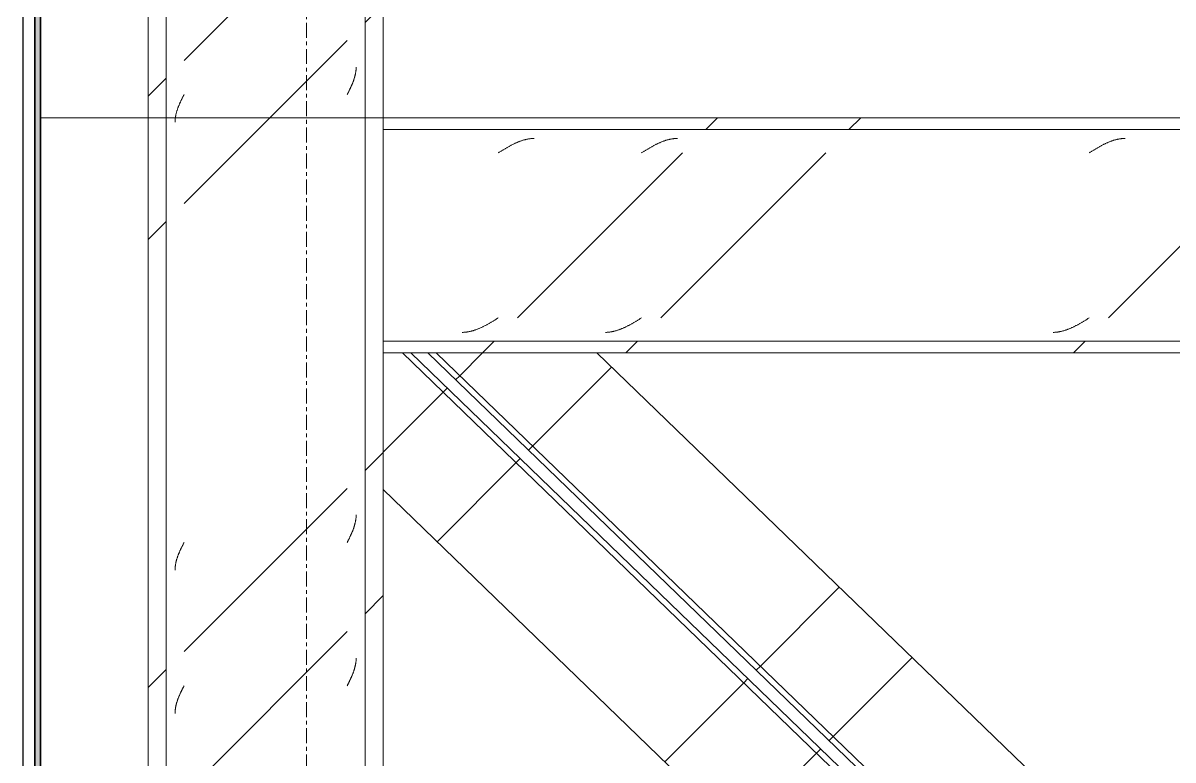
# Model space of a CAD drawing. Header units: centimetres. Extents: x -6741 to 14818, y -293 to 1595.
# Drawn here: x 630.2 to 728.1, y 683.2 to 745.9 of the extents above; entities that cross this region are included whole.
import ezdxf

# ---------------------------------------------------------------- set-up
doc = ezdxf.new("R2010")
doc.units = ezdxf.units.CM
doc.linetypes.add('Grid Line', pattern=[2.2225, 1.27, -0.3175, 0.3175, -0.3175])
for name, color, linetype, lineweight in [('A-CLNG', 7, 'Continuous', 9), ('A-GENM', 7, 'Continuous', 9), ('A-WALL', 7, 'Continuous', 9), ('A-WALL-PATT', 7, 'Continuous', 35), ('S-BEAM', 7, 'Continuous', 9), ('S-COLS', 7, 'Continuous', 9), ('S-GRID', 7, 'Continuous', 9)]:
    doc.layers.add(name, color=color, linetype=linetype, lineweight=lineweight)
pattern_1 = [(45, (152.695, 0), (-25.14472, 25.14472), []), (45, (152.695, 38.1), (-25.14472, 25.14472), [])]

# ---------------------------------------------------------------- blocks, each defined once
blk = doc.blocks.new('RVR_PQ_Terminación Fachada - RVR_PQ_Terminación Fachada-1834260-Elevación Eje 7')
at = {"layer": 'A-GENM', "color": 254, "lineweight": 25, "true_color": 0xcccccc}
for p, q in [((-6824.581, 938.29), (-6824.581, 96.733)), ((-6823.581, 96.733), (-6823.581, 938.29))]:
    blk.add_line(p, q, dxfattribs=at)
blk = doc.blocks.new('PQ_RVR_ARQ-01_ZZ_ZZ_MO_T_A_rvt-2-Elevación Eje 7')
at = {"layer": 'A-WALL-PATT', "lineweight": 9, "true_color": 0xeaeaea}
blk.add_hatch(color=254, dxfattribs=at).paths.add_polyline_path([(-6823.581, 99), (-6823.081, 99), (-6823.081, 938.29), (-6823.581, 938.29), (-6823.581, 127.045)])
at = {"layer": 'A-CLNG', "color": 254, "lineweight": 18, "true_color": 0xe5e5e5}
blk.add_line((-6110.942, 737.79), (-6823.081, 737.79), dxfattribs=at)
at = {"layer": 'A-WALL', "color": 254, "lineweight": 35, "true_color": 0xcccccc}
for p, q in [((-6823.581, 938.29), (-6823.581, 99)), ((-6823.081, 99), (-6823.081, 938.29))]:
    blk.add_line(p, q, dxfattribs=at)
at = {"layer": 'A-GENM', "color": 254, "lineweight": 9, "true_color": 0xcccccc}
blk.add_blockref('RVR_PQ_Terminación Fachada - RVR_PQ_Terminación Fachada-1834260-Elevación Eje 7', (0, 0), dxfattribs=at)
blk = doc.blocks.new('FP_7-Elevación Eje 7')
at = {"layer": 'S-COLS', "color": 9, "true_color": 0xc0c0c0}
for p, q in [((-6796.246, 741.817), (-6796.242, 741.854)), ((-6796.242, 741.854), (-6796.239, 741.891)), ((-6796.239, 741.891), (-6796.236, 741.929)), ((-6796.236, 741.929), (-6796.233, 741.966)), ((-6796.233, 741.966), (-6796.231, 742.003)), ((-6796.231, 742.003), (-6796.23, 742.041)), ((-6796.23, 742.041), (-6796.229, 742.078)), ((-6796.229, 742.078), (-6796.228, 742.115)), ((-6796.494, 740.847), (-6796.48, 740.884)), ((-6796.48, 740.884), (-6796.466, 740.921)), ((-6796.466, 740.921), (-6796.453, 740.959)), ((-6796.453, 740.959), (-6796.44, 740.996)), ((-6796.44, 740.996), (-6796.427, 741.033)), ((-6796.427, 741.033), (-6796.414, 741.071)), ((-6796.414, 741.071), (-6796.402, 741.108)), ((-6796.402, 741.108), (-6796.39, 741.145)), ((-6796.39, 741.145), (-6796.379, 741.183)), ((-6796.379, 741.183), (-6796.368, 741.22)), ((-6796.368, 741.22), (-6796.357, 741.257)), ((-6796.357, 741.257), (-6796.347, 741.294)), ((-6796.347, 741.294), (-6796.337, 741.332)), ((-6796.337, 741.332), (-6796.328, 741.369)), ((-6796.328, 741.369), (-6796.318, 741.406)), ((-6796.318, 741.406), (-6796.31, 741.444)), ((-6796.31, 741.444), (-6796.301, 741.481)), ((-6796.301, 741.481), (-6796.294, 741.518)), ((-6796.294, 741.518), (-6796.286, 741.556)), ((-6796.286, 741.556), (-6796.279, 741.593)), ((-6796.279, 741.593), (-6796.273, 741.63)), ((-6796.273, 741.63), (-6796.266, 741.668)), ((-6796.266, 741.668), (-6796.261, 741.705)), ((-6796.261, 741.705), (-6796.256, 741.742)), ((-6796.256, 741.742), (-6796.251, 741.779)), ((-6796.251, 741.779), (-6796.246, 741.817)), ((-6796.959, 739.84), (-6796.94, 739.877)), ((-6796.94, 739.877), (-6796.921, 739.914)), ((-6796.921, 739.914), (-6796.902, 739.951)), ((-6796.902, 739.951), (-6796.883, 739.989)), ((-6796.883, 739.989), (-6796.865, 740.026)), ((-6796.865, 740.026), (-6796.846, 740.063)), ((-6796.846, 740.063), (-6796.828, 740.101)), ((-6796.828, 740.101), (-6796.809, 740.138)), ((-6796.809, 740.138), (-6796.791, 740.175)), ((-6796.791, 740.175), (-6796.773, 740.213)), ((-6796.773, 740.213), (-6796.755, 740.25)), ((-6796.755, 740.25), (-6796.737, 740.287)), ((-6796.737, 740.287), (-6796.72, 740.325)), ((-6796.72, 740.325), (-6796.702, 740.362)), ((-6796.702, 740.362), (-6796.685, 740.399)), ((-6796.685, 740.399), (-6796.668, 740.436)), ((-6796.668, 740.436), (-6796.651, 740.474)), ((-6796.651, 740.474), (-6796.634, 740.511)), ((-6796.634, 740.511), (-6796.617, 740.548)), ((-6796.617, 740.548), (-6796.601, 740.586)), ((-6796.601, 740.586), (-6796.585, 740.623)), ((-6796.585, 740.623), (-6796.569, 740.66)), ((-6796.569, 740.66), (-6796.554, 740.698)), ((-6796.554, 740.698), (-6796.538, 740.735)), ((-6796.538, 740.735), (-6796.523, 740.772)), ((-6796.523, 740.772), (-6796.509, 740.809)), ((-6796.509, 740.809), (-6796.494, 740.847)), ((-6796.996, 739.765), (-6796.977, 739.802)), ((-6796.977, 739.802), (-6796.959, 739.84)), ((-6796.256, 703.642), (-6796.251, 703.679)), ((-6796.251, 703.679), (-6796.246, 703.717)), ((-6796.246, 703.717), (-6796.242, 703.754)), ((-6796.242, 703.754), (-6796.239, 703.791)), ((-6796.239, 703.791), (-6796.236, 703.829)), ((-6796.236, 703.829), (-6796.233, 703.866)), ((-6796.233, 703.866), (-6796.231, 703.903)), ((-6796.231, 703.903), (-6796.23, 703.941)), ((-6796.23, 703.941), (-6796.229, 703.978)), ((-6796.229, 703.978), (-6796.228, 704.015)), ((-6796.523, 702.672), (-6796.509, 702.709)), ((-6796.509, 702.709), (-6796.494, 702.747)), ((-6796.494, 702.747), (-6796.48, 702.784)), ((-6796.48, 702.784), (-6796.466, 702.821)), ((-6796.466, 702.821), (-6796.453, 702.859)), ((-6796.453, 702.859), (-6796.44, 702.896)), ((-6796.44, 702.896), (-6796.427, 702.933)), ((-6796.427, 702.933), (-6796.414, 702.971)), ((-6796.414, 702.971), (-6796.402, 703.008)), ((-6796.402, 703.008), (-6796.39, 703.045)), ((-6796.39, 703.045), (-6796.379, 703.083)), ((-6796.379, 703.083), (-6796.368, 703.12)), ((-6796.368, 703.12), (-6796.357, 703.157)), ((-6796.357, 703.157), (-6796.347, 703.194)), ((-6796.347, 703.194), (-6796.337, 703.232)), ((-6796.337, 703.232), (-6796.328, 703.269)), ((-6796.328, 703.269), (-6796.318, 703.306)), ((-6796.318, 703.306), (-6796.31, 703.344)), ((-6796.31, 703.344), (-6796.301, 703.381)), ((-6796.301, 703.381), (-6796.294, 703.418)), ((-6796.294, 703.418), (-6796.286, 703.456)), ((-6796.286, 703.456), (-6796.279, 703.493)), ((-6796.279, 703.493), (-6796.273, 703.53)), ((-6796.273, 703.53), (-6796.266, 703.568)), ((-6796.266, 703.568), (-6796.261, 703.605)), ((-6796.261, 703.605), (-6796.256, 703.642)), ((-6796.977, 701.702), (-6796.959, 701.74)), ((-6796.959, 701.74), (-6796.94, 701.777)), ((-6796.94, 701.777), (-6796.921, 701.814)), ((-6796.921, 701.814), (-6796.902, 701.851)), ((-6796.902, 701.851), (-6796.883, 701.889)), ((-6796.883, 701.889), (-6796.865, 701.926)), ((-6796.865, 701.926), (-6796.846, 701.963)), ((-6796.846, 701.963), (-6796.828, 702.001)), ((-6796.828, 702.001), (-6796.809, 702.038)), ((-6796.809, 702.038), (-6796.791, 702.075)), ((-6796.791, 702.075), (-6796.773, 702.113)), ((-6796.773, 702.113), (-6796.755, 702.15)), ((-6796.755, 702.15), (-6796.737, 702.187)), ((-6796.737, 702.187), (-6796.72, 702.225)), ((-6796.72, 702.225), (-6796.702, 702.262)), ((-6796.702, 702.262), (-6796.685, 702.299)), ((-6796.685, 702.299), (-6796.668, 702.336)), ((-6796.668, 702.336), (-6796.651, 702.374)), ((-6796.651, 702.374), (-6796.634, 702.411)), ((-6796.634, 702.411), (-6796.617, 702.448)), ((-6796.617, 702.448), (-6796.601, 702.486)), ((-6796.601, 702.486), (-6796.585, 702.523)), ((-6796.585, 702.523), (-6796.569, 702.56)), ((-6796.569, 702.56), (-6796.554, 702.598)), ((-6796.554, 702.598), (-6796.538, 702.635)), ((-6796.538, 702.635), (-6796.523, 702.672)), ((-6796.996, 701.665), (-6796.977, 701.702)), ((-6796.368, 690.93), (-6796.357, 690.968)), ((-6796.357, 690.968), (-6796.347, 691.005)), ((-6796.347, 691.005), (-6796.337, 691.042)), ((-6796.337, 691.042), (-6796.328, 691.08)), ((-6796.328, 691.08), (-6796.318, 691.117)), ((-6796.318, 691.117), (-6796.31, 691.154)), ((-6796.31, 691.154), (-6796.301, 691.192)), ((-6796.301, 691.192), (-6796.294, 691.229)), ((-6796.294, 691.229), (-6796.286, 691.266)), ((-6796.286, 691.266), (-6796.279, 691.303)), ((-6796.279, 691.303), (-6796.273, 691.341)), ((-6796.273, 691.341), (-6796.266, 691.378)), ((-6796.266, 691.378), (-6796.261, 691.415)), ((-6796.261, 691.415), (-6796.256, 691.453)), ((-6796.256, 691.453), (-6796.251, 691.49)), ((-6796.251, 691.49), (-6796.246, 691.527)), ((-6796.246, 691.527), (-6796.242, 691.565)), ((-6796.242, 691.565), (-6796.239, 691.602)), ((-6796.239, 691.602), (-6796.236, 691.639)), ((-6796.236, 691.639), (-6796.233, 691.677)), ((-6796.233, 691.677), (-6796.231, 691.714)), ((-6796.231, 691.714), (-6796.23, 691.751)), ((-6796.23, 691.751), (-6796.229, 691.788)), ((-6796.229, 691.788), (-6796.228, 691.826)), ((-6796.755, 689.96), (-6796.737, 689.998)), ((-6796.737, 689.998), (-6796.72, 690.035)), ((-6796.72, 690.035), (-6796.702, 690.072)), ((-6796.702, 690.072), (-6796.685, 690.11)), ((-6796.685, 690.11), (-6796.668, 690.147)), ((-6796.668, 690.147), (-6796.651, 690.184)), ((-6796.651, 690.184), (-6796.634, 690.222)), ((-6796.634, 690.222), (-6796.617, 690.259)), ((-6796.617, 690.259), (-6796.601, 690.296)), ((-6796.601, 690.296), (-6796.585, 690.334)), ((-6796.585, 690.334), (-6796.569, 690.371)), ((-6796.569, 690.371), (-6796.554, 690.408)), ((-6796.554, 690.408), (-6796.538, 690.445)), ((-6796.538, 690.445), (-6796.523, 690.483)), ((-6796.523, 690.483), (-6796.509, 690.52)), ((-6796.509, 690.52), (-6796.494, 690.557)), ((-6796.494, 690.557), (-6796.48, 690.595)), ((-6796.48, 690.595), (-6796.466, 690.632)), ((-6796.466, 690.632), (-6796.453, 690.669)), ((-6796.453, 690.669), (-6796.44, 690.707)), ((-6796.44, 690.707), (-6796.427, 690.744)), ((-6796.427, 690.744), (-6796.414, 690.781)), ((-6796.414, 690.781), (-6796.402, 690.819)), ((-6796.402, 690.819), (-6796.39, 690.856)), ((-6796.39, 690.856), (-6796.379, 690.893)), ((-6796.379, 690.893), (-6796.368, 690.93)), ((-6796.996, 689.475), (-6796.977, 689.513)), ((-6796.977, 689.513), (-6796.959, 689.55)), ((-6796.959, 689.55), (-6796.94, 689.587)), ((-6796.94, 689.587), (-6796.921, 689.625)), ((-6796.921, 689.625), (-6796.902, 689.662)), ((-6796.902, 689.662), (-6796.883, 689.699)), ((-6796.883, 689.699), (-6796.865, 689.737)), ((-6796.865, 689.737), (-6796.846, 689.774)), ((-6796.846, 689.774), (-6796.828, 689.811)), ((-6796.828, 689.811), (-6796.809, 689.849)), ((-6796.809, 689.849), (-6796.791, 689.886)), ((-6796.791, 689.886), (-6796.773, 689.923)), ((-6796.773, 689.923), (-6796.755, 689.96))]:
    blk.add_line(p, q, dxfattribs=at)
blk = doc.blocks.new('FP_8-Elevación Eje 7')
at = {"layer": 'S-COLS', "color": 9, "true_color": 0xc0c0c0}
for p, q in [((-6811.303, 738.87), (-6811.287, 738.907)), ((-6811.287, 738.907), (-6811.271, 738.944)), ((-6811.271, 738.944), (-6811.255, 738.981)), ((-6811.255, 738.981), (-6811.239, 739.019)), ((-6811.239, 739.019), (-6811.222, 739.056)), ((-6811.222, 739.056), (-6811.205, 739.093)), ((-6811.205, 739.093), (-6811.188, 739.131)), ((-6811.188, 739.131), (-6811.17, 739.168)), ((-6811.17, 739.168), (-6811.153, 739.205)), ((-6811.153, 739.205), (-6811.135, 739.243)), ((-6811.135, 739.243), (-6811.117, 739.28)), ((-6811.117, 739.28), (-6811.099, 739.317)), ((-6811.099, 739.317), (-6811.081, 739.355)), ((-6811.081, 739.355), (-6811.063, 739.392)), ((-6811.063, 739.392), (-6811.045, 739.429)), ((-6811.045, 739.429), (-6811.026, 739.466)), ((-6811.026, 739.466), (-6811.008, 739.504)), ((-6811.008, 739.504), (-6810.989, 739.541)), ((-6810.989, 739.541), (-6810.97, 739.578)), ((-6810.97, 739.578), (-6810.952, 739.616)), ((-6810.952, 739.616), (-6810.933, 739.653)), ((-6810.933, 739.653), (-6810.914, 739.69)), ((-6810.914, 739.69), (-6810.895, 739.728)), ((-6810.895, 739.728), (-6810.876, 739.765)), ((-6811.6, 737.9), (-6811.593, 737.937)), ((-6811.593, 737.937), (-6811.586, 737.974)), ((-6811.586, 737.974), (-6811.579, 738.012)), ((-6811.579, 738.012), (-6811.571, 738.049)), ((-6811.571, 738.049), (-6811.563, 738.086)), ((-6811.563, 738.086), (-6811.554, 738.123)), ((-6811.554, 738.123), (-6811.545, 738.161)), ((-6811.545, 738.161), (-6811.535, 738.198)), ((-6811.535, 738.198), (-6811.526, 738.235)), ((-6811.526, 738.235), (-6811.515, 738.273)), ((-6811.515, 738.273), (-6811.505, 738.31)), ((-6811.505, 738.31), (-6811.494, 738.347)), ((-6811.494, 738.347), (-6811.482, 738.385)), ((-6811.482, 738.385), (-6811.47, 738.422)), ((-6811.47, 738.422), (-6811.458, 738.459)), ((-6811.458, 738.459), (-6811.446, 738.496)), ((-6811.446, 738.496), (-6811.433, 738.534)), ((-6811.433, 738.534), (-6811.42, 738.571)), ((-6811.42, 738.571), (-6811.406, 738.608)), ((-6811.406, 738.608), (-6811.392, 738.646)), ((-6811.392, 738.646), (-6811.378, 738.683)), ((-6811.378, 738.683), (-6811.364, 738.72)), ((-6811.364, 738.72), (-6811.349, 738.758)), ((-6811.349, 738.758), (-6811.334, 738.795)), ((-6811.334, 738.795), (-6811.319, 738.832)), ((-6811.319, 738.832), (-6811.303, 738.87)), ((-6811.645, 737.415), (-6811.644, 737.452)), ((-6811.644, 737.452), (-6811.643, 737.489)), ((-6811.643, 737.489), (-6811.641, 737.527)), ((-6811.641, 737.527), (-6811.639, 737.564)), ((-6811.639, 737.564), (-6811.637, 737.601)), ((-6811.637, 737.601), (-6811.634, 737.638)), ((-6811.634, 737.638), (-6811.63, 737.676)), ((-6811.63, 737.676), (-6811.626, 737.713)), ((-6811.626, 737.713), (-6811.622, 737.75)), ((-6811.622, 737.75), (-6811.617, 737.788)), ((-6811.617, 737.788), (-6811.612, 737.825)), ((-6811.612, 737.825), (-6811.606, 737.862)), ((-6811.606, 737.862), (-6811.6, 737.9)), ((-6811.334, 700.695), (-6811.319, 700.732)), ((-6811.319, 700.732), (-6811.303, 700.77)), ((-6811.303, 700.77), (-6811.287, 700.807)), ((-6811.287, 700.807), (-6811.271, 700.844)), ((-6811.271, 700.844), (-6811.255, 700.881)), ((-6811.255, 700.881), (-6811.239, 700.919)), ((-6811.239, 700.919), (-6811.222, 700.956)), ((-6811.222, 700.956), (-6811.205, 700.993)), ((-6811.205, 700.993), (-6811.188, 701.031)), ((-6811.188, 701.031), (-6811.17, 701.068)), ((-6811.17, 701.068), (-6811.153, 701.105)), ((-6811.153, 701.105), (-6811.135, 701.143)), ((-6811.135, 701.143), (-6811.117, 701.18)), ((-6811.117, 701.18), (-6811.099, 701.217)), ((-6811.099, 701.217), (-6811.081, 701.255)), ((-6811.081, 701.255), (-6811.063, 701.292)), ((-6811.063, 701.292), (-6811.045, 701.329)), ((-6811.045, 701.329), (-6811.026, 701.366)), ((-6811.026, 701.366), (-6811.008, 701.404)), ((-6811.008, 701.404), (-6810.989, 701.441)), ((-6810.989, 701.441), (-6810.97, 701.478)), ((-6810.97, 701.478), (-6810.952, 701.516)), ((-6810.952, 701.516), (-6810.933, 701.553)), ((-6810.933, 701.553), (-6810.914, 701.59)), ((-6810.914, 701.59), (-6810.895, 701.628)), ((-6810.895, 701.628), (-6810.876, 701.665)), ((-6811.612, 699.725), (-6811.606, 699.762)), ((-6811.606, 699.762), (-6811.6, 699.8)), ((-6811.6, 699.8), (-6811.593, 699.837)), ((-6811.593, 699.837), (-6811.586, 699.874)), ((-6811.586, 699.874), (-6811.579, 699.912)), ((-6811.579, 699.912), (-6811.571, 699.949)), ((-6811.571, 699.949), (-6811.563, 699.986)), ((-6811.563, 699.986), (-6811.554, 700.023)), ((-6811.554, 700.023), (-6811.545, 700.061)), ((-6811.545, 700.061), (-6811.535, 700.098)), ((-6811.535, 700.098), (-6811.526, 700.135)), ((-6811.526, 700.135), (-6811.515, 700.173)), ((-6811.515, 700.173), (-6811.505, 700.21)), ((-6811.505, 700.21), (-6811.494, 700.247)), ((-6811.494, 700.247), (-6811.482, 700.285)), ((-6811.482, 700.285), (-6811.47, 700.322)), ((-6811.47, 700.322), (-6811.458, 700.359)), ((-6811.458, 700.359), (-6811.446, 700.396)), ((-6811.446, 700.396), (-6811.433, 700.434)), ((-6811.433, 700.434), (-6811.42, 700.471)), ((-6811.42, 700.471), (-6811.406, 700.508)), ((-6811.406, 700.508), (-6811.392, 700.546)), ((-6811.392, 700.546), (-6811.378, 700.583)), ((-6811.378, 700.583), (-6811.364, 700.62)), ((-6811.364, 700.62), (-6811.349, 700.658)), ((-6811.349, 700.658), (-6811.334, 700.695)), ((-6811.645, 699.315), (-6811.644, 699.352)), ((-6811.644, 699.352), (-6811.643, 699.389)), ((-6811.643, 699.389), (-6811.641, 699.427)), ((-6811.641, 699.427), (-6811.639, 699.464)), ((-6811.639, 699.464), (-6811.637, 699.501)), ((-6811.637, 699.501), (-6811.634, 699.538)), ((-6811.634, 699.538), (-6811.63, 699.576)), ((-6811.63, 699.576), (-6811.626, 699.613)), ((-6811.626, 699.613), (-6811.622, 699.65)), ((-6811.622, 699.65), (-6811.617, 699.688)), ((-6811.617, 699.688), (-6811.612, 699.725)), ((-6811.135, 688.953), (-6811.117, 688.99)), ((-6811.117, 688.99), (-6811.099, 689.028)), ((-6811.099, 689.028), (-6811.081, 689.065)), ((-6811.081, 689.065), (-6811.063, 689.102)), ((-6811.063, 689.102), (-6811.045, 689.14)), ((-6811.045, 689.14), (-6811.026, 689.177)), ((-6811.026, 689.177), (-6811.008, 689.214)), ((-6811.008, 689.214), (-6810.989, 689.252)), ((-6810.989, 689.252), (-6810.97, 689.289)), ((-6810.97, 689.289), (-6810.952, 689.326)), ((-6810.952, 689.326), (-6810.933, 689.364)), ((-6810.933, 689.364), (-6810.914, 689.401)), ((-6810.914, 689.401), (-6810.895, 689.438)), ((-6810.895, 689.438), (-6810.876, 689.475)), ((-6811.515, 687.983), (-6811.505, 688.021)), ((-6811.505, 688.021), (-6811.494, 688.058)), ((-6811.494, 688.058), (-6811.482, 688.095)), ((-6811.482, 688.095), (-6811.47, 688.132)), ((-6811.47, 688.132), (-6811.458, 688.17)), ((-6811.458, 688.17), (-6811.446, 688.207)), ((-6811.446, 688.207), (-6811.433, 688.244)), ((-6811.433, 688.244), (-6811.42, 688.282)), ((-6811.42, 688.282), (-6811.406, 688.319)), ((-6811.406, 688.319), (-6811.392, 688.356)), ((-6811.392, 688.356), (-6811.378, 688.394)), ((-6811.378, 688.394), (-6811.364, 688.431)), ((-6811.364, 688.431), (-6811.349, 688.468)), ((-6811.349, 688.468), (-6811.334, 688.506)), ((-6811.334, 688.506), (-6811.319, 688.543)), ((-6811.319, 688.543), (-6811.303, 688.58)), ((-6811.303, 688.58), (-6811.287, 688.617)), ((-6811.287, 688.617), (-6811.271, 688.655)), ((-6811.271, 688.655), (-6811.255, 688.692)), ((-6811.255, 688.692), (-6811.239, 688.729)), ((-6811.239, 688.729), (-6811.222, 688.767)), ((-6811.222, 688.767), (-6811.205, 688.804)), ((-6811.205, 688.804), (-6811.188, 688.841)), ((-6811.188, 688.841), (-6811.17, 688.879)), ((-6811.17, 688.879), (-6811.153, 688.916)), ((-6811.153, 688.916), (-6811.135, 688.953)), ((-6811.645, 687.125), (-6811.644, 687.162)), ((-6811.644, 687.162), (-6811.643, 687.2)), ((-6811.643, 687.2), (-6811.641, 687.237)), ((-6811.641, 687.237), (-6811.639, 687.274)), ((-6811.639, 687.274), (-6811.637, 687.312)), ((-6811.637, 687.312), (-6811.634, 687.349)), ((-6811.634, 687.349), (-6811.63, 687.386)), ((-6811.63, 687.386), (-6811.626, 687.424)), ((-6811.626, 687.424), (-6811.622, 687.461)), ((-6811.622, 687.461), (-6811.617, 687.498)), ((-6811.617, 687.498), (-6811.612, 687.536)), ((-6811.612, 687.536), (-6811.606, 687.573)), ((-6811.606, 687.573), (-6811.6, 687.61)), ((-6811.6, 687.61), (-6811.593, 687.647)), ((-6811.593, 687.647), (-6811.586, 687.685)), ((-6811.586, 687.685), (-6811.579, 687.722)), ((-6811.579, 687.722), (-6811.571, 687.759)), ((-6811.571, 687.759), (-6811.563, 687.797)), ((-6811.563, 687.797), (-6811.554, 687.834)), ((-6811.554, 687.834), (-6811.545, 687.871)), ((-6811.545, 687.871), (-6811.535, 687.909)), ((-6811.535, 687.909), (-6811.526, 687.946)), ((-6811.526, 687.946), (-6811.515, 687.983))]:
    blk.add_line(p, q, dxfattribs=at)
blk = doc.blocks.new('UC-Perfil universal-Pilar - 200 x 200-V6-Elevación Eje 7')
at = {"layer": 'S-COLS', "true_color": 0xc0c0c0}
h = blk.add_hatch(dxfattribs=at)
h.set_pattern_fill('FP_14', color=9, style=0, pattern_type=2)
h.set_pattern_definition(pattern_1)
h.paths.add_polyline_path([(-6812.396, 94), (-6812.396, 933.53), (-6813.936, 933.53), (-6813.936, 94)])
h = blk.add_hatch(dxfattribs=at)
h.set_pattern_fill('FP_14', color=9, style=0, pattern_type=2)
h.set_pattern_definition(pattern_1)
h.paths.add_polyline_path([(-6810.876, 94), (-6796.996, 94), (-6796.996, 933.53), (-6810.876, 933.53), (-6810.876, 127.045)])
h = blk.add_hatch(dxfattribs=at)
h.set_pattern_fill('FP_14', color=9, style=0, pattern_type=2)
h.set_pattern_definition(pattern_1)
h.paths.add_polyline_path([(-6793.936, 94), (-6793.936, 933.53), (-6795.476, 933.53), (-6795.476, 94)])
at = {"layer": 'S-COLS'}
for p, q in [((-6813.936, 933.53), (-6813.936, 94)), ((-6812.396, 933.53), (-6812.396, 94)), ((-6795.476, 933.53), (-6795.476, 94)), ((-6793.936, 933.53), (-6793.936, 94))]:
    blk.add_line(p, q, dxfattribs=at)
for name in ['FP_7-Elevación Eje 7', 'FP_8-Elevación Eje 7']:
    blk.add_blockref(name, (0, 0), dxfattribs=at)
blk = doc.blocks.new('FP_17-Elevación Eje 7')
at = {"layer": 'S-BEAM', "color": 9, "true_color": 0xc0c0c0}
for p, q in [((-6784.921, 720.3), (-6784.872, 720.328)), ((-6784.872, 720.328), (-6784.824, 720.357)), ((-6784.824, 720.357), (-6784.775, 720.385)), ((-6784.775, 720.385), (-6784.727, 720.414)), ((-6784.727, 720.414), (-6784.678, 720.443)), ((-6784.678, 720.443), (-6784.629, 720.472)), ((-6784.629, 720.472), (-6784.581, 720.501)), ((-6784.581, 720.501), (-6784.532, 720.531)), ((-6784.532, 720.531), (-6784.484, 720.56)), ((-6784.484, 720.56), (-6784.435, 720.59)), ((-6784.435, 720.59), (-6784.386, 720.62)), ((-6784.386, 720.62), (-6784.338, 720.65)), ((-6784.338, 720.65), (-6784.289, 720.68)), ((-6784.289, 720.68), (-6784.241, 720.71)), ((-6784.241, 720.71), (-6784.192, 720.74)), ((-6784.192, 720.74), (-6784.143, 720.77)), ((-6772.731, 720.3), (-6772.683, 720.328)), ((-6772.683, 720.328), (-6772.634, 720.357)), ((-6772.634, 720.357), (-6772.586, 720.385)), ((-6772.586, 720.385), (-6772.537, 720.414)), ((-6772.537, 720.414), (-6772.489, 720.443)), ((-6772.489, 720.443), (-6772.44, 720.472)), ((-6772.44, 720.472), (-6772.391, 720.501)), ((-6772.391, 720.501), (-6772.343, 720.531)), ((-6772.343, 720.531), (-6772.294, 720.56)), ((-6772.294, 720.56), (-6772.246, 720.59)), ((-6772.246, 720.59), (-6772.197, 720.62)), ((-6772.197, 720.62), (-6772.148, 720.65)), ((-6772.148, 720.65), (-6772.1, 720.68)), ((-6772.1, 720.68), (-6772.051, 720.71)), ((-6772.051, 720.71), (-6772.003, 720.74)), ((-6772.003, 720.74), (-6771.954, 720.77)), ((-6734.631, 720.3), (-6734.583, 720.328)), ((-6734.583, 720.328), (-6734.534, 720.357)), ((-6734.534, 720.357), (-6734.486, 720.385)), ((-6734.486, 720.385), (-6734.437, 720.414)), ((-6734.437, 720.414), (-6734.389, 720.443)), ((-6734.389, 720.443), (-6734.34, 720.472)), ((-6734.34, 720.472), (-6734.291, 720.501)), ((-6734.291, 720.501), (-6734.243, 720.531)), ((-6734.243, 720.531), (-6734.194, 720.56)), ((-6734.194, 720.56), (-6734.146, 720.59)), ((-6734.146, 720.59), (-6734.097, 720.62)), ((-6734.097, 720.62), (-6734.048, 720.65)), ((-6734.048, 720.65), (-6734, 720.68)), ((-6734, 720.68), (-6733.951, 720.71)), ((-6733.951, 720.71), (-6733.903, 720.74)), ((-6733.903, 720.74), (-6733.854, 720.77)), ((-6787.205, 719.542), (-6787.156, 719.543)), ((-6787.156, 719.543), (-6787.108, 719.545)), ((-6787.108, 719.545), (-6787.059, 719.548)), ((-6787.059, 719.548), (-6787.011, 719.551)), ((-6787.011, 719.551), (-6786.962, 719.555)), ((-6786.962, 719.555), (-6786.913, 719.56)), ((-6786.913, 719.56), (-6786.865, 719.565)), ((-6786.865, 719.565), (-6786.816, 719.572)), ((-6786.816, 719.572), (-6786.768, 719.579)), ((-6786.768, 719.579), (-6786.719, 719.586)), ((-6786.719, 719.586), (-6786.67, 719.595)), ((-6786.67, 719.595), (-6786.622, 719.604)), ((-6786.622, 719.604), (-6786.573, 719.614)), ((-6786.573, 719.614), (-6786.525, 719.624)), ((-6786.525, 719.624), (-6786.476, 719.635)), ((-6786.476, 719.635), (-6786.427, 719.647)), ((-6786.427, 719.647), (-6786.379, 719.66)), ((-6786.379, 719.66), (-6786.33, 719.673)), ((-6786.33, 719.673), (-6786.282, 719.687)), ((-6786.282, 719.687), (-6786.233, 719.701)), ((-6786.233, 719.701), (-6786.184, 719.717)), ((-6786.184, 719.717), (-6786.136, 719.732)), ((-6786.136, 719.732), (-6786.087, 719.749)), ((-6786.087, 719.749), (-6786.039, 719.766)), ((-6786.039, 719.766), (-6785.99, 719.784)), ((-6785.99, 719.784), (-6785.941, 719.802)), ((-6785.941, 719.802), (-6785.893, 719.821)), ((-6785.893, 719.821), (-6785.844, 719.84)), ((-6785.844, 719.84), (-6785.796, 719.86)), ((-6785.796, 719.86), (-6785.747, 719.881)), ((-6785.747, 719.881), (-6785.698, 719.902)), ((-6785.698, 719.902), (-6785.65, 719.923)), ((-6785.65, 719.923), (-6785.601, 719.945)), ((-6785.601, 719.945), (-6785.553, 719.968)), ((-6785.553, 719.968), (-6785.504, 719.991)), ((-6785.504, 719.991), (-6785.455, 720.015)), ((-6785.455, 720.015), (-6785.407, 720.039)), ((-6785.407, 720.039), (-6785.358, 720.063)), ((-6785.358, 720.063), (-6785.31, 720.088)), ((-6785.31, 720.088), (-6785.261, 720.113)), ((-6785.261, 720.113), (-6785.213, 720.139)), ((-6785.213, 720.139), (-6785.164, 720.165)), ((-6785.164, 720.165), (-6785.115, 720.191)), ((-6785.115, 720.191), (-6785.067, 720.218)), ((-6785.067, 720.218), (-6785.018, 720.245)), ((-6785.018, 720.245), (-6784.97, 720.273)), ((-6784.97, 720.273), (-6784.921, 720.3)), ((-6775.016, 719.542), (-6774.967, 719.543)), ((-6774.967, 719.543), (-6774.918, 719.545)), ((-6774.918, 719.545), (-6774.87, 719.548)), ((-6774.87, 719.548), (-6774.821, 719.551)), ((-6774.821, 719.551), (-6774.773, 719.555)), ((-6774.773, 719.555), (-6774.724, 719.56)), ((-6774.724, 719.56), (-6774.675, 719.565)), ((-6774.675, 719.565), (-6774.627, 719.572)), ((-6774.627, 719.572), (-6774.578, 719.579)), ((-6774.578, 719.579), (-6774.53, 719.586)), ((-6774.53, 719.586), (-6774.481, 719.595)), ((-6774.481, 719.595), (-6774.432, 719.604)), ((-6774.432, 719.604), (-6774.384, 719.614)), ((-6774.384, 719.614), (-6774.335, 719.624)), ((-6774.335, 719.624), (-6774.287, 719.635)), ((-6774.287, 719.635), (-6774.238, 719.647)), ((-6774.238, 719.647), (-6774.189, 719.66)), ((-6774.189, 719.66), (-6774.141, 719.673)), ((-6774.141, 719.673), (-6774.092, 719.687)), ((-6774.092, 719.687), (-6774.044, 719.701)), ((-6774.044, 719.701), (-6773.995, 719.717)), ((-6773.995, 719.717), (-6773.946, 719.732)), ((-6773.946, 719.732), (-6773.898, 719.749)), ((-6773.898, 719.749), (-6773.849, 719.766)), ((-6773.849, 719.766), (-6773.801, 719.784)), ((-6773.801, 719.784), (-6773.752, 719.802)), ((-6773.752, 719.802), (-6773.703, 719.821)), ((-6773.703, 719.821), (-6773.655, 719.84)), ((-6773.655, 719.84), (-6773.606, 719.86)), ((-6773.606, 719.86), (-6773.558, 719.881)), ((-6773.558, 719.881), (-6773.509, 719.902)), ((-6773.509, 719.902), (-6773.46, 719.923)), ((-6773.46, 719.923), (-6773.412, 719.945)), ((-6773.412, 719.945), (-6773.363, 719.968)), ((-6773.363, 719.968), (-6773.315, 719.991)), ((-6773.315, 719.991), (-6773.266, 720.015)), ((-6773.266, 720.015), (-6773.217, 720.039)), ((-6773.217, 720.039), (-6773.169, 720.063)), ((-6773.169, 720.063), (-6773.12, 720.088)), ((-6773.12, 720.088), (-6773.072, 720.113)), ((-6773.072, 720.113), (-6773.023, 720.139)), ((-6773.023, 720.139), (-6772.974, 720.165)), ((-6772.974, 720.165), (-6772.926, 720.191)), ((-6772.926, 720.191), (-6772.877, 720.218)), ((-6772.877, 720.218), (-6772.829, 720.245)), ((-6772.829, 720.245), (-6772.78, 720.273)), ((-6772.78, 720.273), (-6772.731, 720.3)), ((-6736.916, 719.542), (-6736.867, 719.543)), ((-6736.867, 719.543), (-6736.818, 719.545)), ((-6736.818, 719.545), (-6736.77, 719.548)), ((-6736.77, 719.548), (-6736.721, 719.551)), ((-6736.721, 719.551), (-6736.673, 719.555)), ((-6736.673, 719.555), (-6736.624, 719.56)), ((-6736.624, 719.56), (-6736.575, 719.565)), ((-6736.575, 719.565), (-6736.527, 719.572)), ((-6736.527, 719.572), (-6736.478, 719.579)), ((-6736.478, 719.579), (-6736.43, 719.586)), ((-6736.43, 719.586), (-6736.381, 719.595)), ((-6736.381, 719.595), (-6736.332, 719.604)), ((-6736.332, 719.604), (-6736.284, 719.614)), ((-6736.284, 719.614), (-6736.235, 719.624)), ((-6736.235, 719.624), (-6736.187, 719.635)), ((-6736.187, 719.635), (-6736.138, 719.647)), ((-6736.138, 719.647), (-6736.089, 719.66)), ((-6736.089, 719.66), (-6736.041, 719.673)), ((-6736.041, 719.673), (-6735.992, 719.687)), ((-6735.992, 719.687), (-6735.944, 719.701)), ((-6735.944, 719.701), (-6735.895, 719.717)), ((-6735.895, 719.717), (-6735.846, 719.732)), ((-6735.846, 719.732), (-6735.798, 719.749)), ((-6735.798, 719.749), (-6735.749, 719.766)), ((-6735.749, 719.766), (-6735.701, 719.784)), ((-6735.701, 719.784), (-6735.652, 719.802)), ((-6735.652, 719.802), (-6735.603, 719.821)), ((-6735.603, 719.821), (-6735.555, 719.84)), ((-6735.555, 719.84), (-6735.506, 719.86)), ((-6735.506, 719.86), (-6735.458, 719.881)), ((-6735.458, 719.881), (-6735.409, 719.902)), ((-6735.409, 719.902), (-6735.36, 719.923)), ((-6735.36, 719.923), (-6735.312, 719.945)), ((-6735.312, 719.945), (-6735.263, 719.968)), ((-6735.263, 719.968), (-6735.215, 719.991)), ((-6735.215, 719.991), (-6735.166, 720.015)), ((-6735.166, 720.015), (-6735.117, 720.039)), ((-6735.117, 720.039), (-6735.069, 720.063)), ((-6735.069, 720.063), (-6735.02, 720.088)), ((-6735.02, 720.088), (-6734.972, 720.113)), ((-6734.972, 720.113), (-6734.923, 720.139)), ((-6734.923, 720.139), (-6734.874, 720.165)), ((-6734.874, 720.165), (-6734.826, 720.191)), ((-6734.826, 720.191), (-6734.777, 720.218)), ((-6734.777, 720.218), (-6734.729, 720.245)), ((-6734.729, 720.245), (-6734.68, 720.273)), ((-6734.68, 720.273), (-6734.631, 720.3))]:
    blk.add_line(p, q, dxfattribs=at)
blk = doc.blocks.new('FP_18-Elevación Eje 7')
at = {"layer": 'S-BEAM', "color": 9, "true_color": 0xc0c0c0}
for p, q in [((-6781.762, 735.957), (-6781.713, 735.967)), ((-6781.713, 735.967), (-6781.665, 735.977)), ((-6781.665, 735.977), (-6781.616, 735.986)), ((-6781.616, 735.986), (-6781.568, 735.995)), ((-6781.568, 735.995), (-6781.519, 736.002)), ((-6781.519, 736.002), (-6781.47, 736.009)), ((-6781.47, 736.009), (-6781.422, 736.015)), ((-6781.422, 736.015), (-6781.373, 736.021)), ((-6781.373, 736.021), (-6781.325, 736.026)), ((-6781.325, 736.026), (-6781.276, 736.03)), ((-6781.276, 736.03), (-6781.227, 736.033)), ((-6781.227, 736.033), (-6781.179, 736.036)), ((-6781.179, 736.036), (-6781.13, 736.038)), ((-6781.13, 736.038), (-6781.082, 736.039)), ((-6769.573, 735.957), (-6769.524, 735.967)), ((-6769.524, 735.967), (-6769.475, 735.977)), ((-6769.475, 735.977), (-6769.427, 735.986)), ((-6769.427, 735.986), (-6769.378, 735.995)), ((-6769.378, 735.995), (-6769.33, 736.002)), ((-6769.33, 736.002), (-6769.281, 736.009)), ((-6769.281, 736.009), (-6769.232, 736.015)), ((-6769.232, 736.015), (-6769.184, 736.021)), ((-6769.184, 736.021), (-6769.135, 736.026)), ((-6769.135, 736.026), (-6769.087, 736.03)), ((-6769.087, 736.03), (-6769.038, 736.033)), ((-6769.038, 736.033), (-6768.989, 736.036)), ((-6768.989, 736.036), (-6768.941, 736.038)), ((-6768.941, 736.038), (-6768.892, 736.039)), ((-6731.473, 735.957), (-6731.424, 735.967)), ((-6731.424, 735.967), (-6731.375, 735.977)), ((-6731.375, 735.977), (-6731.327, 735.986)), ((-6731.327, 735.986), (-6731.278, 735.995)), ((-6731.278, 735.995), (-6731.23, 736.002)), ((-6731.23, 736.002), (-6731.181, 736.009)), ((-6731.181, 736.009), (-6731.132, 736.015)), ((-6731.132, 736.015), (-6731.084, 736.021)), ((-6731.084, 736.021), (-6731.035, 736.026)), ((-6731.035, 736.026), (-6730.987, 736.03)), ((-6730.987, 736.03), (-6730.938, 736.033)), ((-6730.938, 736.033), (-6730.889, 736.036)), ((-6730.889, 736.036), (-6730.841, 736.038)), ((-6730.841, 736.038), (-6730.792, 736.039)), ((-6783.9, 734.961), (-6783.852, 734.991)), ((-6783.852, 734.991), (-6783.803, 735.021)), ((-6783.803, 735.021), (-6783.754, 735.05)), ((-6783.754, 735.05), (-6783.706, 735.08)), ((-6783.706, 735.08), (-6783.657, 735.109)), ((-6783.657, 735.109), (-6783.609, 735.138)), ((-6783.609, 735.138), (-6783.56, 735.167)), ((-6783.56, 735.167), (-6783.512, 735.196)), ((-6783.512, 735.196), (-6783.463, 735.224)), ((-6783.463, 735.224), (-6783.414, 735.253)), ((-6783.414, 735.253), (-6783.366, 735.281)), ((-6783.366, 735.281), (-6783.317, 735.308)), ((-6783.317, 735.308), (-6783.269, 735.336)), ((-6783.269, 735.336), (-6783.22, 735.363)), ((-6783.22, 735.363), (-6783.171, 735.39)), ((-6783.171, 735.39), (-6783.123, 735.416)), ((-6783.123, 735.416), (-6783.074, 735.442)), ((-6783.074, 735.442), (-6783.026, 735.468)), ((-6783.026, 735.468), (-6782.977, 735.493)), ((-6782.977, 735.493), (-6782.928, 735.518)), ((-6782.928, 735.518), (-6782.88, 735.542)), ((-6782.88, 735.542), (-6782.831, 735.566)), ((-6782.831, 735.566), (-6782.783, 735.59)), ((-6782.783, 735.59), (-6782.734, 735.613)), ((-6782.734, 735.613), (-6782.685, 735.636)), ((-6782.685, 735.636), (-6782.637, 735.658)), ((-6782.637, 735.658), (-6782.588, 735.679)), ((-6782.588, 735.679), (-6782.54, 735.7)), ((-6782.54, 735.7), (-6782.491, 735.721)), ((-6782.491, 735.721), (-6782.442, 735.741)), ((-6782.442, 735.741), (-6782.394, 735.76)), ((-6782.394, 735.76), (-6782.345, 735.779)), ((-6782.345, 735.779), (-6782.297, 735.797)), ((-6782.297, 735.797), (-6782.248, 735.815)), ((-6782.248, 735.815), (-6782.199, 735.832)), ((-6782.199, 735.832), (-6782.151, 735.848)), ((-6782.151, 735.848), (-6782.102, 735.864)), ((-6782.102, 735.864), (-6782.054, 735.879)), ((-6782.054, 735.879), (-6782.005, 735.894)), ((-6782.005, 735.894), (-6781.956, 735.908)), ((-6781.956, 735.908), (-6781.908, 735.921)), ((-6781.908, 735.921), (-6781.859, 735.934)), ((-6781.859, 735.934), (-6781.811, 735.946)), ((-6781.811, 735.946), (-6781.762, 735.957)), ((-6771.711, 734.961), (-6771.662, 734.991)), ((-6771.662, 734.991), (-6771.614, 735.021)), ((-6771.614, 735.021), (-6771.565, 735.05)), ((-6771.565, 735.05), (-6771.516, 735.08)), ((-6771.516, 735.08), (-6771.468, 735.109)), ((-6771.468, 735.109), (-6771.419, 735.138)), ((-6771.419, 735.138), (-6771.371, 735.167)), ((-6771.371, 735.167), (-6771.322, 735.196)), ((-6771.322, 735.196), (-6771.273, 735.224)), ((-6771.273, 735.224), (-6771.225, 735.253)), ((-6771.225, 735.253), (-6771.176, 735.281)), ((-6771.176, 735.281), (-6771.128, 735.308)), ((-6771.128, 735.308), (-6771.079, 735.336)), ((-6771.079, 735.336), (-6771.03, 735.363)), ((-6771.03, 735.363), (-6770.982, 735.39)), ((-6770.982, 735.39), (-6770.933, 735.416)), ((-6770.933, 735.416), (-6770.885, 735.442)), ((-6770.885, 735.442), (-6770.836, 735.468)), ((-6770.836, 735.468), (-6770.788, 735.493)), ((-6770.788, 735.493), (-6770.739, 735.518)), ((-6770.739, 735.518), (-6770.69, 735.542)), ((-6770.69, 735.542), (-6770.642, 735.566)), ((-6770.642, 735.566), (-6770.593, 735.59)), ((-6770.593, 735.59), (-6770.545, 735.613)), ((-6770.545, 735.613), (-6770.496, 735.636)), ((-6770.496, 735.636), (-6770.447, 735.658)), ((-6770.447, 735.658), (-6770.399, 735.679)), ((-6770.399, 735.679), (-6770.35, 735.7)), ((-6770.35, 735.7), (-6770.302, 735.721)), ((-6770.302, 735.721), (-6770.253, 735.741)), ((-6770.253, 735.741), (-6770.204, 735.76)), ((-6770.204, 735.76), (-6770.156, 735.779)), ((-6770.156, 735.779), (-6770.107, 735.797)), ((-6770.107, 735.797), (-6770.059, 735.815)), ((-6770.059, 735.815), (-6770.01, 735.832)), ((-6770.01, 735.832), (-6769.961, 735.848)), ((-6769.961, 735.848), (-6769.913, 735.864)), ((-6769.913, 735.864), (-6769.864, 735.879)), ((-6769.864, 735.879), (-6769.816, 735.894)), ((-6769.816, 735.894), (-6769.767, 735.908)), ((-6769.767, 735.908), (-6769.718, 735.921)), ((-6769.718, 735.921), (-6769.67, 735.934)), ((-6769.67, 735.934), (-6769.621, 735.946)), ((-6769.621, 735.946), (-6769.573, 735.957)), ((-6733.611, 734.961), (-6733.562, 734.991)), ((-6733.562, 734.991), (-6733.514, 735.021)), ((-6733.514, 735.021), (-6733.465, 735.05)), ((-6733.465, 735.05), (-6733.416, 735.08)), ((-6733.416, 735.08), (-6733.368, 735.109)), ((-6733.368, 735.109), (-6733.319, 735.138)), ((-6733.319, 735.138), (-6733.271, 735.167)), ((-6733.271, 735.167), (-6733.222, 735.196)), ((-6733.222, 735.196), (-6733.173, 735.224)), ((-6733.173, 735.224), (-6733.125, 735.253)), ((-6733.125, 735.253), (-6733.076, 735.281)), ((-6733.076, 735.281), (-6733.028, 735.308)), ((-6733.028, 735.308), (-6732.979, 735.336)), ((-6732.979, 735.336), (-6732.93, 735.363)), ((-6732.93, 735.363), (-6732.882, 735.39)), ((-6732.882, 735.39), (-6732.833, 735.416)), ((-6732.833, 735.416), (-6732.785, 735.442)), ((-6732.785, 735.442), (-6732.736, 735.468)), ((-6732.736, 735.468), (-6732.688, 735.493)), ((-6732.688, 735.493), (-6732.639, 735.518)), ((-6732.639, 735.518), (-6732.59, 735.542)), ((-6732.59, 735.542), (-6732.542, 735.566)), ((-6732.542, 735.566), (-6732.493, 735.59)), ((-6732.493, 735.59), (-6732.445, 735.613)), ((-6732.445, 735.613), (-6732.396, 735.636)), ((-6732.396, 735.636), (-6732.347, 735.658)), ((-6732.347, 735.658), (-6732.299, 735.679)), ((-6732.299, 735.679), (-6732.25, 735.7)), ((-6732.25, 735.7), (-6732.202, 735.721)), ((-6732.202, 735.721), (-6732.153, 735.741)), ((-6732.153, 735.741), (-6732.104, 735.76)), ((-6732.104, 735.76), (-6732.056, 735.779)), ((-6732.056, 735.779), (-6732.007, 735.797)), ((-6732.007, 735.797), (-6731.959, 735.815)), ((-6731.959, 735.815), (-6731.91, 735.832)), ((-6731.91, 735.832), (-6731.861, 735.848)), ((-6731.861, 735.848), (-6731.813, 735.864)), ((-6731.813, 735.864), (-6731.764, 735.879)), ((-6731.764, 735.879), (-6731.716, 735.894)), ((-6731.716, 735.894), (-6731.667, 735.908)), ((-6731.667, 735.908), (-6731.618, 735.921)), ((-6731.618, 735.921), (-6731.57, 735.934)), ((-6731.57, 735.934), (-6731.521, 735.946)), ((-6731.521, 735.946), (-6731.473, 735.957)), ((-6784.143, 734.81), (-6784.095, 734.841)), ((-6784.095, 734.841), (-6784.046, 734.871)), ((-6784.046, 734.871), (-6783.997, 734.901)), ((-6783.997, 734.901), (-6783.949, 734.931)), ((-6783.949, 734.931), (-6783.9, 734.961)), ((-6771.954, 734.81), (-6771.905, 734.841)), ((-6771.905, 734.841), (-6771.857, 734.871)), ((-6771.857, 734.871), (-6771.808, 734.901)), ((-6771.808, 734.901), (-6771.759, 734.931)), ((-6771.759, 734.931), (-6771.711, 734.961)), ((-6733.854, 734.81), (-6733.805, 734.841)), ((-6733.805, 734.841), (-6733.757, 734.871)), ((-6733.757, 734.871), (-6733.708, 734.901)), ((-6733.708, 734.901), (-6733.659, 734.931)), ((-6733.659, 734.931), (-6733.611, 734.961))]:
    blk.add_line(p, q, dxfattribs=at)
blk = doc.blocks.new('M_W Shapes - 150 x 200-V16-Elevación Eje 7')
at = {"layer": 'S-BEAM', "true_color": 0xc0c0c0}
h = blk.add_hatch(dxfattribs=at)
h.set_pattern_fill('FP_14', color=9, style=0, pattern_type=2)
h.set_pattern_definition(pattern_1)
h.paths.add_polyline_path([(-6755.03, 736.79), (-6460.452, 736.79), (-6460.452, 737.79), (-6793.932, 737.79), (-6793.932, 736.79), (-6777.761, 736.79)])
h = blk.add_hatch(dxfattribs=at)
h.set_pattern_fill('FP_14', color=9, style=0, pattern_type=2)
h.set_pattern_definition(pattern_1)
h.paths.add_polyline_path([(-6482.26, 720.77), (-6460.452, 720.77), (-6460.452, 734.81), (-6793.932, 734.81), (-6793.932, 720.77), (-6573.183, 720.77)])
h = blk.add_hatch(dxfattribs=at)
h.set_pattern_fill('FP_14', color=9, style=0, pattern_type=2)
h.set_pattern_definition(pattern_1)
h.paths.add_polyline_path([(-6755.03, 717.79), (-6460.452, 717.79), (-6460.452, 718.79), (-6793.932, 718.79), (-6793.932, 717.79), (-6777.761, 717.79)])
at = {"layer": 'S-BEAM'}
for p, q in [((-6460.452, 737.79), (-6793.932, 737.79)), ((-6793.932, 736.723), (-6793.932, 736.79)), ((-6460.452, 736.79), (-6793.932, 736.79)), ((-6793.932, 718.79), (-6793.932, 718.858)), ((-6793.932, 718.79), (-6460.452, 718.79)), ((-6460.452, 717.79), (-6793.932, 717.79))]:
    blk.add_line(p, q, dxfattribs=at)
for name in ['FP_18-Elevación Eje 7', 'FP_17-Elevación Eje 7']:
    blk.add_blockref(name, (0, 0), dxfattribs=at)
blk = doc.blocks.new('RVR_Tensor angular doble L - d_10 mm-1745382-Elevación Eje 7')
at = {"layer": 'S-BEAM', "true_color": 0xc0c0c0}
h = blk.add_hatch(dxfattribs=at)
h.set_pattern_fill('FP_14', color=9, style=0, pattern_type=2)
h.set_pattern_definition(pattern_1)
h.paths.add_polyline_path([(-6483.082, 405.98), (-6476.483, 412.814), (-6632.803, 563.77), (-6639.641, 557.167), (-6490.159, 412.814)])
h.paths.add_polyline_path([(-6640, 557.514), (-6633.163, 564.118), (-6633.882, 564.813), (-6640.72, 558.209)])
h.paths.add_polyline_path([(-6647.918, 565.16), (-6641.08, 571.763), (-6792.295, 717.79), (-6793.932, 717.79), (-6793.932, 706.164), (-6705.472, 620.74)])
h = blk.add_hatch(dxfattribs=at)
h.set_pattern_fill('FP_14', color=9, style=0, pattern_type=2)
h.set_pattern_definition(pattern_1)
h.paths.add_polyline_path([(-6476.483, 412.814), (-6476.135, 413.173), (-6791.576, 717.79), (-6792.295, 717.79), (-6478.782, 415.034)])
h = blk.add_hatch(dxfattribs=at)
h.set_pattern_fill('FP_14', color=9, style=0, pattern_type=2)
h.set_pattern_definition(pattern_1)
h.paths.add_polyline_path([(-6475.453, 413.905), (-6475.106, 414.265), (-6789.416, 717.79), (-6790.136, 717.79), (-6476.622, 415.034)])
h = blk.add_hatch(dxfattribs=at)
h.set_pattern_fill('FP_14', color=9, style=0, pattern_type=2)
h.set_pattern_definition(pattern_1)
h.paths.add_polyline_path([(-6475.106, 414.265), (-6468.507, 421.098), (-6624.525, 571.763), (-6631.363, 565.16), (-6475.902, 415.034)])
h.paths.add_polyline_path([(-6631.723, 565.508), (-6624.885, 572.111), (-6625.605, 572.806), (-6632.443, 566.203)])
h.paths.add_polyline_path([(-6632.803, 566.55), (-6625.965, 573.154), (-6775.741, 717.79), (-6789.416, 717.79), (-6688.917, 620.74)])
at = {"layer": 'S-BEAM', "lineweight": 35}
for p, q in [((-6792.295, 717.79), (-6476.483, 412.814)), ((-6476.135, 413.173), (-6791.576, 717.79)), ((-6790.136, 717.79), (-6475.453, 413.905)), ((-6475.106, 414.265), (-6789.416, 717.79))]:
    blk.add_line(p, q, dxfattribs=at)
at = {"layer": 'S-BEAM'}
for p, q in [((-6775.741, 717.79), (-6625.965, 573.154)), ((-6793.936, 706.168), (-6647.918, 565.16))]:
    blk.add_line(p, q, dxfattribs=at)

msp = doc.modelspace()

# ---------------------------------------------------------------- linework, layer by layer
at = {"layer": 'S-GRID', "color": 253, "linetype": 'Grid Line', "true_color": 0xaaaaaa}
msp.add_line((654.362, -293.309), (654.362, 1534.845), dxfattribs=at)

# ---------------------------------------------------------------- block references
at = {"lineweight": 5}
msp.add_blockref('PQ_RVR_ARQ-01_ZZ_ZZ_MO_T_A_rvt-2-Elevación Eje 7', (7454.807, 0), dxfattribs=at)
at = {"layer": 'S-BEAM'}
for name in ['M_W Shapes - 150 x 200-V16-Elevación Eje 7', 'RVR_Tensor angular doble L - d_10 mm-1745382-Elevación Eje 7']:
    msp.add_blockref(name, (7454.807, 0), dxfattribs=at)
at = {"layer": 'S-COLS'}
msp.add_blockref('UC-Perfil universal-Pilar - 200 x 200-V6-Elevación Eje 7', (7454.807, 0), dxfattribs=at)

doc.saveas('drawing.dxf')
